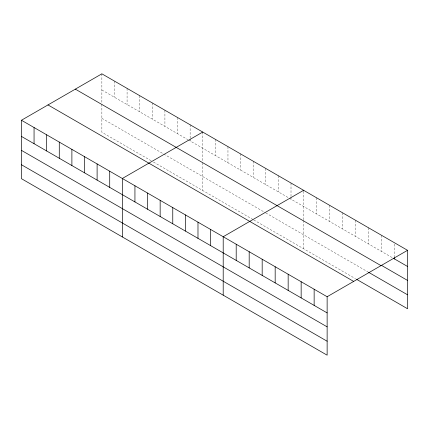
<?xml version="1.0" encoding="UTF-8"?>
<svg xmlns="http://www.w3.org/2000/svg" width="429" height="429" viewBox="0 0 429 429"><rect width="100%" height="100%" fill="white"/><g stroke="black" fill="none" stroke-linecap="round" stroke-linejoin="round"><path stroke-width="0.32" stroke-dasharray="2.15 1.61" d="M303.614 219.755L303.614 190.304M101.866 89.988L187.838 139.623M188.411 139.956L288.717 197.866M289.285 198.198L392.299 257.668M101.866 118.313L265.213 212.623M265.787 212.956L368.012 271.97M151.158 160.725L101.866 132.266L101.866 103.941M153.448 162.049L253.18 219.627M253.754 219.959L355.582 278.748M394.557 244.101L394.557 257.035M381.569 235.306L381.569 251.474M368.575 227.804L368.575 243.972M355.582 220.308L355.582 236.47M342.594 212.805L342.594 228.973M329.601 205.303L329.601 221.471M316.607 197.801L316.607 213.969M303.614 220.42L303.614 248.745M291.007 183.022L291.007 196.6M291.007 197.249L291.007 199.19M278.4 175.745L278.4 191.908M265.787 168.463L265.787 184.631M253.18 161.181L253.18 177.349M240.567 153.904L240.567 170.066M227.96 146.621L227.96 162.789M215.347 139.345L215.347 155.507M202.74 132.062L202.74 161.518M202.74 162.832L202.74 190.508M190.133 124.78L190.133 138.363M190.133 139.007L190.133 140.948M177.52 117.503L177.52 133.671M164.913 110.221L164.913 126.389M152.3 102.944L152.3 119.106M139.693 95.662L139.693 111.83M127.081 88.379L127.081 104.547M114.473 81.102L114.473 97.27M101.866 73.82L101.866 103.276"/><path stroke-width="0.64" d="M21.45 120.249L327.134 296.734L327.134 355.18L21.45 178.689L21.45 120.249L101.866 73.82L407.55 250.311L407.55 308.751L356.714 279.402M202.74 132.062L122.324 178.491L122.324 236.931M303.614 190.304L223.203 236.728L223.203 295.173M327.134 296.734L407.55 250.311M393.431 258.322L407.55 266.473M381.569 265.422L407.55 280.427M75.327 89.141L381.011 265.631M368.575 272.297L407.55 294.798M47.989 104.928L353.673 281.413M21.45 136.417L327.134 312.902M21.45 150.364L327.134 326.855M21.45 164.741L327.134 341.227M394.557 257.679L394.557 258.977M314.146 289.232L314.146 305.4M301.153 281.735L301.153 297.898M288.159 274.233L288.159 290.401M275.171 266.731L275.171 282.899M262.178 259.229L262.178 275.397M249.185 251.732L249.185 267.894M236.197 244.23L236.197 260.398M210.591 229.451L210.591 245.613M197.983 222.168L197.983 238.336M185.376 214.891L185.376 231.054M172.764 207.609L172.764 223.777M160.156 200.327L160.156 216.495M147.544 193.05L147.544 209.218M134.937 185.768L134.937 201.936M109.717 171.209L109.717 187.376M97.11 163.926L97.11 180.094M84.497 156.649L84.497 172.817M71.89 149.367L71.89 165.535M59.277 142.09L59.277 158.253M46.67 134.808L46.67 150.976M34.057 127.531L34.057 143.694"/></g></svg>
